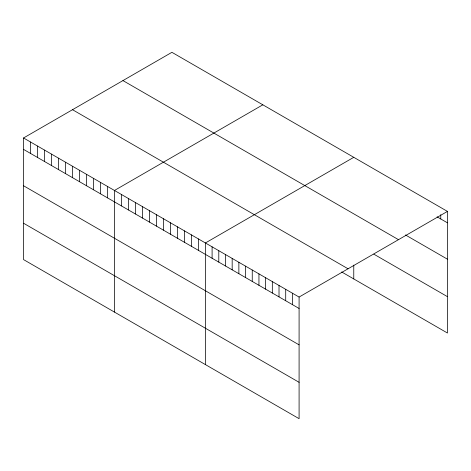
<?xml version="1.0" encoding="UTF-8"?>
<svg xmlns="http://www.w3.org/2000/svg" width="471" height="471" viewBox="0 0 471 471"><rect width="100%" height="100%" fill="white"/><g stroke="black" fill="none" stroke-linecap="round" stroke-linejoin="round"><path stroke-width="0.71" d="M23.55 137.974L299.091 297.054L299.091 418.684L23.55 259.598L23.55 137.974L171.909 52.316L447.45 211.402L447.45 333.026L341.687 271.967M262.836 104.815L114.477 190.467L114.477 312.096M353.768 157.314L205.409 242.965L205.409 364.595M299.091 297.054L447.45 211.402M437.106 216.854L447.45 222.824M405.472 234.958L447.45 259.191M122.949 80.582L398.49 239.668M373.839 254.163L447.45 296.659M72.51 109.708L348.051 268.788M23.55 149.395L299.091 308.476M23.55 185.762L299.091 344.849M23.55 223.23L299.091 382.317M440.756 214.676L440.756 218.962M353.768 265.12L353.768 278.938M292.403 293.192L292.403 304.613M285.709 289.329L285.709 300.751M279.015 285.461L279.015 296.889M272.326 281.599L272.326 293.027M265.632 277.737L265.632 289.159M258.944 273.875L258.944 285.296M252.25 270.013L252.25 281.434M245.556 266.144L245.556 277.572M238.868 262.282L238.868 273.71M232.174 258.42L232.174 269.842M225.485 254.558L225.485 265.98M218.791 250.696L218.791 262.117M212.097 246.828L212.097 258.255M198.415 238.927L198.415 250.354M191.42 234.888L191.42 246.315M184.426 230.849L184.426 242.277M177.432 226.81L177.432 238.238M170.437 222.777L170.437 234.199M163.443 218.738L163.443 230.16M156.449 214.699L156.449 226.121M149.454 210.661L149.454 222.082M142.46 206.622L142.46 218.044M135.46 202.583L135.46 214.005M128.465 198.544L128.465 209.972M121.471 194.505L121.471 205.933M107.482 186.428L107.482 197.855M100.488 182.395L100.488 193.816M93.494 178.356L93.494 189.778M86.499 174.317L86.499 185.739M79.505 170.278L79.505 181.7M72.51 166.239L72.51 177.661M65.516 162.201L65.516 173.622M58.522 158.162L58.522 169.589M51.527 154.123L51.527 165.551M44.533 150.084L44.533 161.512M37.539 146.045L37.539 157.473M30.544 142.012L30.544 153.434"/></g></svg>
